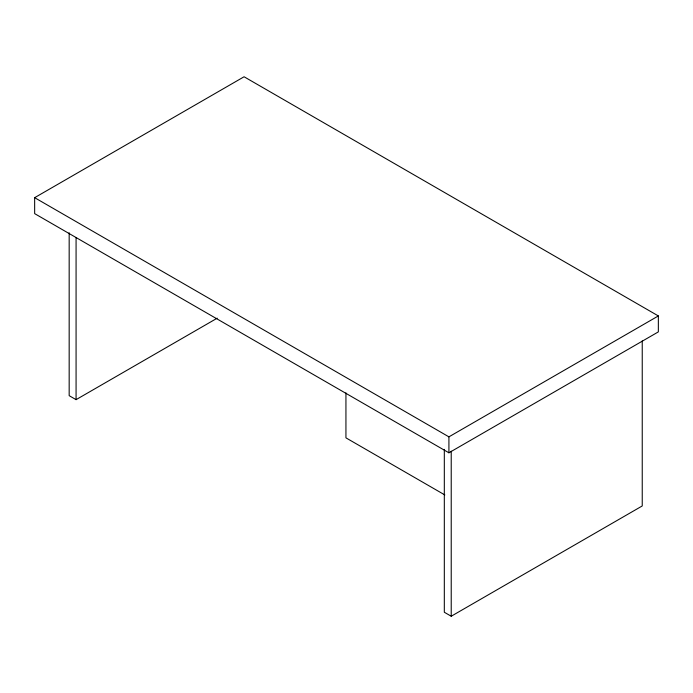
<?xml version="1.0" encoding="UTF-8"?>
<svg xmlns="http://www.w3.org/2000/svg" width="693" height="693" viewBox="0 0 693 693"><rect width="100%" height="100%" fill="white"/><g stroke="black" fill="none" stroke-linecap="round" stroke-linejoin="round"><path stroke-width="1.04" d="M34.65 197.678L244.083 76.767L658.35 315.939L658.35 331.886L448.917 452.798L34.65 213.626L34.65 197.678L448.917 436.85L658.35 315.939M69.17 232.787L69.17 395.668L76.074 399.653L217.204 318.174M444.317 449.376L444.317 612.248L451.221 616.233L642.238 505.951L642.238 340.921M444.837 494.941L345.937 437.846L345.937 392.862M451.221 451.204L451.221 616.233M448.917 436.85L448.917 452.798M76.074 237.855L76.074 399.653"/></g></svg>
